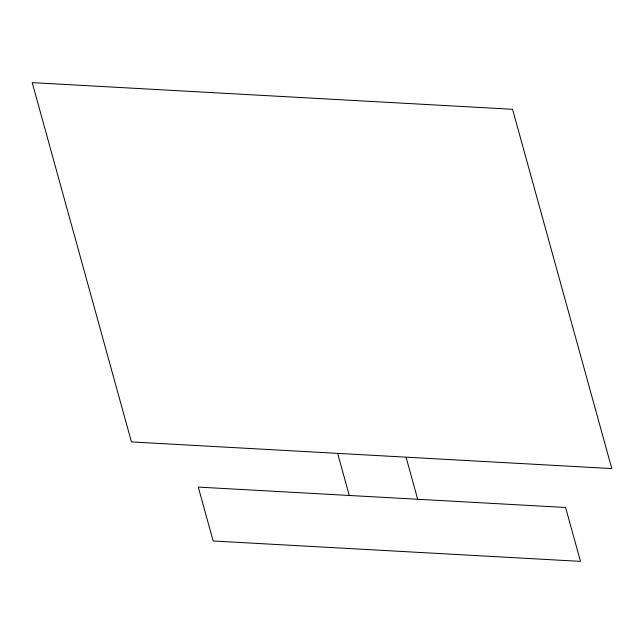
<?xml version="1.0" encoding="UTF-8"?>
<svg xmlns="http://www.w3.org/2000/svg" width="644" height="644" viewBox="0 0 644 644"><rect width="100%" height="100%" fill="white"/><g stroke="black" fill="none" stroke-linecap="round" stroke-linejoin="round"><path stroke-width="0.97" d="M406.139 457.449L417.69 499.269M337.706 453.65L349.257 495.469M512.552 109.287L32.2 82.625L131.448 441.921L611.8 468.582L512.552 109.287M565.593 507.48L198.272 487.089L213.156 540.984L580.486 561.375L565.593 507.48"/></g></svg>
